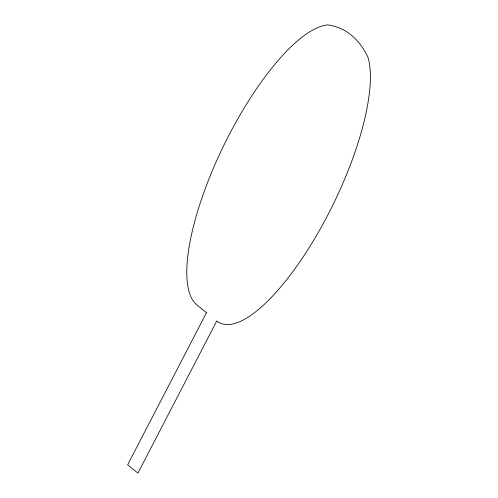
<?xml version="1.0" encoding="UTF-8"?>
<svg xmlns="http://www.w3.org/2000/svg" width="498" height="498" viewBox="0 0 498 498"><rect width="100%" height="100%" fill="white"/><g stroke="black" fill="none" stroke-linecap="round" stroke-linejoin="round"><path stroke-width="0.75" d="M206.502 312.682L127.644 464.815L137.934 473.1L216.792 320.967A156.142 49.688 -63.9 0 0 318.371 232.298A156.142 49.688 -63.9 0 0 367.972 57.32A454.325 144.576 -63.9 0 0 327.69 24.9A156.142 49.688 -63.9 0 0 220.085 153.203A156.142 49.688 -63.9 0 0 197.003 305.037L206.502 312.682"/></g></svg>
